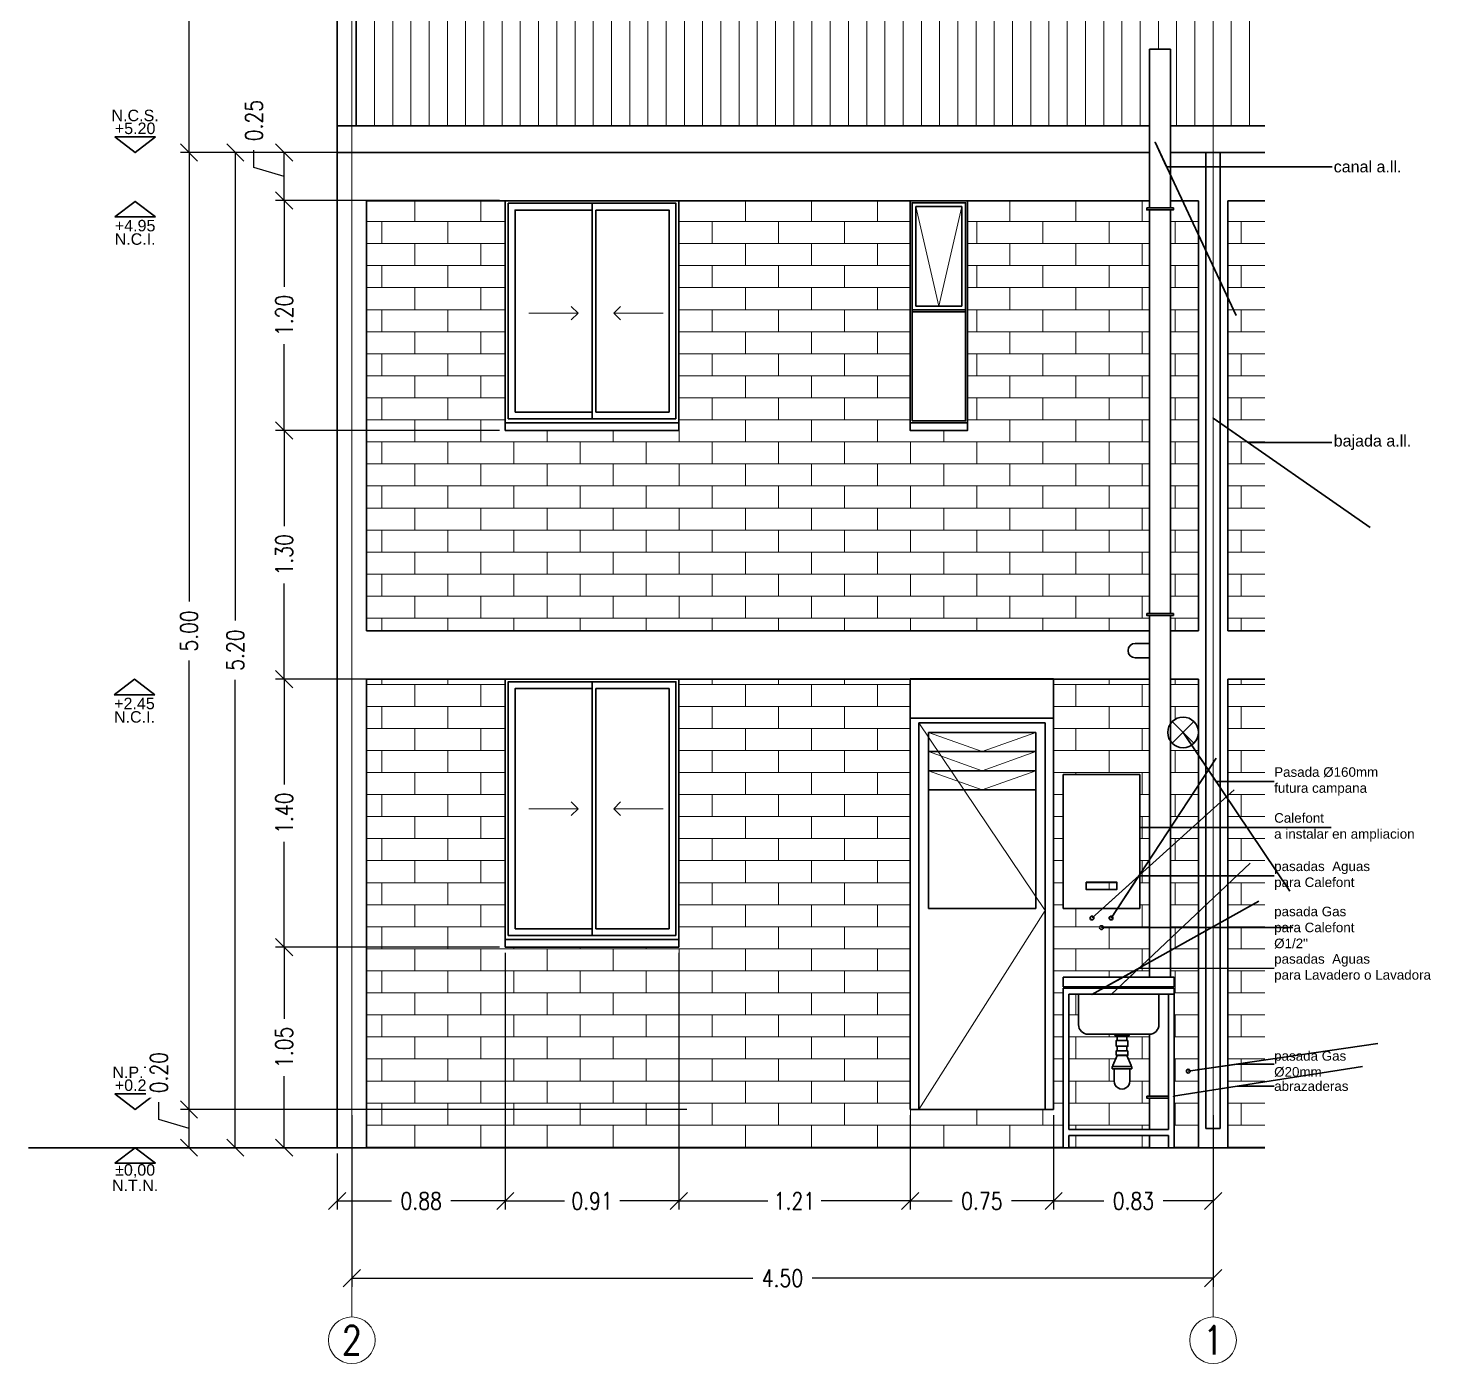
# Model space of a CAD drawing. Header units: metres. Extents: x 45 to 666, y -23 to 325.
# Drawn here: x 153.78 to 161.22, y -23.47 to -16.5 of the extents above; entities that cross this region are included whole.
import ezdxf
from ezdxf.enums import TextEntityAlignment as Align

# ---------------------------------------------------------------- set-up
doc = ezdxf.new("R2010")
doc.units = ezdxf.units.M
doc.header["$LTSCALE"] = 5
doc.header["$MEASUREMENT"] = 0
doc.linetypes.add('HIDDEN', pattern=[0.375, 0.25, -0.125])
doc.layers.get('0').update_dxf_attribs({"color": 30})
doc.layers.get('DEFPOINTS').update_dxf_attribs({"color": 210})
for name, color, linetype, lineweight in [('A-ANNO-DIMS', 3, 'Continuous', 18), ('A-ANNO-NOTE', 7, 'Continuous', 35), ('A-ANNO-SYMB', 3, 'Continuous', 18), ('A-ANNO-TEXT', 3, 'Continuous', 18), ('A-ELEV-MBE1', 7, 'Continuous', 35), ('A-ELEV-PATT', 8, 'Continuous', 18), ('A-FLOR-OVHD', 3, 'HIDDEN', 18), ('A-WALL-FULL', 7, 'Continuous', 35)]:
    doc.layers.add(name, color=color, linetype=linetype, lineweight=lineweight)
doc.styles.add('E-ARIAL', font='arial.ttf')
doc.styles.add('E-ROMANS', font='romans.shx', dxfattribs={"width": 0.8})
doc.dimstyles.new('E-0050_TICK_18', dxfattribs={"dimscale": 0.001, "dimtxt": 90, "dimasz": 90, "dimexe": 45, "dimexo": 30, "dimgap": 45, "dimtad": 0, "dimzin": 0, "dimdsep": 46, "dimtxsty": 'E-ROMANS', "dimblk": 'OBLIQUE', "dimcen": 45, "dimclrd": 256, "dimclre": 256, "dimclrt": 256, "dimadec": 0, "dimazin": 0, "dimtfac": 1, "dimtmove": 1, "dimatfit": 3, "dimldrblk": 'OPEN90', "dimfxl": 1, "dimtfill": 1, "dimtolj": 1, "dimtzin": 0, "dimarcsym": 0})
doc.dimstyles.new('E-0200_TICK_12', dxfattribs={"dimscale": 0.001, "dimtxt": 240, "dimasz": 240, "dimexe": 120, "dimexo": 80, "dimgap": 120, "dimtad": 0, "dimzin": 0, "dimdsep": 46, "dimtxsty": 'E-ROMANS', "dimblk": 'OBLIQUE', "dimcen": 120, "dimclrd": 256, "dimclre": 256, "dimclrt": 256, "dimadec": 0, "dimazin": 0, "dimtfac": 1, "dimtmove": 1, "dimatfit": 3, "dimldrblk": 'OPEN90', "dimfxl": 1, "dimtfill": 1, "dimtolj": 1, "dimtzin": 0, "dimlwd": -1, "dimarcsym": 0})

# ---------------------------------------------------------------- blocks, each defined once
blk = doc.blocks.new('_Oblique')
at = {"color": 0, "linetype": 'ByBlock', "lineweight": -2}
blk.add_line((-0.5, -0.5), (0.5, 0.5), dxfattribs=at)
blk = doc.blocks.new('*D123')
at = {"layer": 'A-ANNO-DIMS', "lineweight": -2, "transparency": 16777216}
for p, q in [((155.4645, -22.174), (155.4645, -23.0707)), ((159.9645, -22.174), (159.9645, -23.0707)), ((155.4645, -23.0257), (157.5598, -23.0257)), ((159.9645, -23.0257), (157.8693, -23.0257))]:
    blk.add_line(p, q, dxfattribs=at)
at = {"layer": 'DEFPOINTS', "color": 0, "transparency": 16777216}
for p in [(155.4645, -22.144), (159.9645, -22.144), (155.4645, -23.0257)]:
    blk.add_point(p, dxfattribs=at)
at = {"layer": 'A-ANNO-DIMS', "lineweight": -2, "transparency": 16777216, "xscale": 0.09, "yscale": 0.09, "zscale": 0.09}
for p, rotation in [((155.4645, -23.0257), 179.9999999999995), ((159.9645, -23.0257), 359.9999999999995)]:
    blk.add_blockref('_Oblique', p, dxfattribs=dict(at, rotation=rotation))
at = {"layer": 'A-ANNO-DIMS', "transparency": 16777216, "insert": (157.7145, -23.0257), "char_height": 0.09, "attachment_point": 5, "style": 'E-ROMANS', "bg_fill": 3, "box_fill_scale": 1.25, "bg_fill_color": 256, "bg_fill_true_color": 13158600, "bg_fill_transparency": 0}
blk.add_mtext('\\A1;4.50', dxfattribs=at)
blk = doc.blocks.new('_Open90')
at = {"color": 0, "linetype": 'ByBlock', "lineweight": -2}
for p, q in [((0, 0), (-1, 0)), ((-0.5, 0.5), (0, 0)), ((0, 0), (-0.5, -0.5))]:
    blk.add_line(p, q, dxfattribs=at)
blk = doc.blocks.new('*D524')
at = {"layer": 'A-ANNO-DIMS', "lineweight": -2, "transparency": 16777216}
for p, q in [((159.1315, -22.174), (159.1315, -22.6675)), ((159.9645, -22.374), (159.9645, -22.6675)), ((159.1315, -22.6225), (159.3933, -22.6225)), ((159.9645, -22.6225), (159.7028, -22.6225))]:
    blk.add_line(p, q, dxfattribs=at)
at = {"layer": 'DEFPOINTS', "color": 0, "transparency": 16777216}
for p in [(159.1315, -22.144), (159.9645, -22.344), (159.1315, -22.6225)]:
    blk.add_point(p, dxfattribs=at)
at = {"layer": 'A-ANNO-DIMS', "lineweight": -2, "transparency": 16777216, "xscale": 0.09, "yscale": 0.09, "zscale": 0.09, "rotation": 180}
blk.add_blockref('_Oblique', (159.1315, -22.6225), dxfattribs=at)
at = {"layer": 'A-ANNO-DIMS', "lineweight": -2, "transparency": 16777216, "xscale": 0.09, "yscale": 0.09, "zscale": 0.09}
blk.add_blockref('_Oblique', (159.9645, -22.6225), dxfattribs=at)
at = {"layer": 'A-ANNO-DIMS', "transparency": 16777216, "insert": (159.548, -22.6225), "char_height": 0.09, "attachment_point": 5, "style": 'E-ROMANS', "bg_fill": 3, "box_fill_scale": 1.25, "bg_fill_color": 256, "bg_fill_true_color": 13158600, "bg_fill_transparency": 0}
blk.add_mtext('\\A1;0.83', dxfattribs=at)
blk = doc.blocks.new('*D525')
at = {"layer": 'A-ANNO-DIMS', "lineweight": -2, "transparency": 16777216}
for p, q in [((158.3815, -22.174), (158.3815, -22.6675)), ((159.1315, -22.174), (159.1315, -22.6675)), ((158.3815, -22.6225), (158.6018, -22.6225)), ((159.1315, -22.6225), (158.9113, -22.6225))]:
    blk.add_line(p, q, dxfattribs=at)
at = {"layer": 'DEFPOINTS', "color": 0, "transparency": 16777216}
for p in [(158.3815, -22.144), (159.1315, -22.144), (158.3815, -22.6225)]:
    blk.add_point(p, dxfattribs=at)
at = {"layer": 'A-ANNO-DIMS', "lineweight": -2, "transparency": 16777216, "xscale": 0.09, "yscale": 0.09, "zscale": 0.09, "rotation": 180}
blk.add_blockref('_Oblique', (158.3815, -22.6225), dxfattribs=at)
at = {"layer": 'A-ANNO-DIMS', "lineweight": -2, "transparency": 16777216, "xscale": 0.09, "yscale": 0.09, "zscale": 0.09}
blk.add_blockref('_Oblique', (159.1315, -22.6225), dxfattribs=at)
at = {"layer": 'A-ANNO-DIMS', "transparency": 16777216, "insert": (158.7565, -22.6225), "char_height": 0.09, "attachment_point": 5, "style": 'E-ROMANS', "bg_fill": 3, "box_fill_scale": 1.25, "bg_fill_color": 256, "bg_fill_true_color": 13158600, "bg_fill_transparency": 0}
blk.add_mtext('\\A1;0.75', dxfattribs=at)
blk = doc.blocks.new('*D526')
at = {"layer": 'A-ANNO-DIMS', "lineweight": -2, "transparency": 16777216}
for p, q in [((157.1725, -21.326), (157.1725, -22.6675)), ((158.3815, -22.174), (158.3815, -22.6675)), ((157.1725, -22.6225), (157.6378, -22.6225)), ((158.3815, -22.6225), (157.9163, -22.6225))]:
    blk.add_line(p, q, dxfattribs=at)
at = {"layer": 'DEFPOINTS', "color": 0, "transparency": 16777216}
for p in [(157.1725, -21.296), (158.3815, -22.144), (157.1725, -22.6225)]:
    blk.add_point(p, dxfattribs=at)
at = {"layer": 'A-ANNO-DIMS', "lineweight": -2, "transparency": 16777216, "xscale": 0.09, "yscale": 0.09, "zscale": 0.09, "rotation": 180}
blk.add_blockref('_Oblique', (157.1725, -22.6225), dxfattribs=at)
at = {"layer": 'A-ANNO-DIMS', "lineweight": -2, "transparency": 16777216, "xscale": 0.09, "yscale": 0.09, "zscale": 0.09}
blk.add_blockref('_Oblique', (158.3815, -22.6225), dxfattribs=at)
at = {"layer": 'A-ANNO-DIMS', "transparency": 16777216, "insert": (157.777, -22.6225), "char_height": 0.09, "attachment_point": 5, "style": 'E-ROMANS', "bg_fill": 3, "box_fill_scale": 1.25, "bg_fill_color": 256, "bg_fill_true_color": 13158600, "bg_fill_transparency": 0}
blk.add_mtext('\\A1;1.21', dxfattribs=at)
blk = doc.blocks.new('*D527')
at = {"layer": 'A-ANNO-DIMS', "lineweight": -2, "transparency": 16777216}
for p, q in [((156.2665, -21.326), (156.2665, -22.6675)), ((157.1725, -21.326), (157.1725, -22.6675)), ((156.2665, -22.6225), (156.5751, -22.6225)), ((157.1725, -22.6225), (156.864, -22.6225))]:
    blk.add_line(p, q, dxfattribs=at)
at = {"layer": 'DEFPOINTS', "color": 0, "transparency": 16777216}
for p in [(156.2665, -21.296), (157.1725, -21.296), (156.2665, -22.6225)]:
    blk.add_point(p, dxfattribs=at)
at = {"layer": 'A-ANNO-DIMS', "lineweight": -2, "transparency": 16777216, "xscale": 0.09, "yscale": 0.09, "zscale": 0.09, "rotation": 180}
blk.add_blockref('_Oblique', (156.2665, -22.6225), dxfattribs=at)
at = {"layer": 'A-ANNO-DIMS', "lineweight": -2, "transparency": 16777216, "xscale": 0.09, "yscale": 0.09, "zscale": 0.09}
blk.add_blockref('_Oblique', (157.1725, -22.6225), dxfattribs=at)
at = {"layer": 'A-ANNO-DIMS', "transparency": 16777216, "insert": (156.7195, -22.6225), "char_height": 0.09, "attachment_point": 5, "style": 'E-ROMANS', "bg_fill": 3, "box_fill_scale": 1.25, "bg_fill_color": 256, "bg_fill_true_color": 13158600, "bg_fill_transparency": 0}
blk.add_mtext('\\A1;0.91', dxfattribs=at)
blk = doc.blocks.new('*D528')
at = {"layer": 'A-ANNO-DIMS', "lineweight": -2, "transparency": 16777216}
for p, q in [((156.2665, -21.326), (156.2665, -22.6675)), ((155.3875, -22.374), (155.3875, -22.6675)), ((155.3875, -22.6225), (155.6723, -22.6225)), ((156.2665, -22.6225), (155.9818, -22.6225))]:
    blk.add_line(p, q, dxfattribs=at)
at = {"layer": 'DEFPOINTS', "color": 0, "transparency": 16777216}
for p in [(156.2665, -21.296), (155.3875, -22.344), (155.3875, -22.6225)]:
    blk.add_point(p, dxfattribs=at)
at = {"layer": 'A-ANNO-DIMS', "lineweight": -2, "transparency": 16777216, "xscale": 0.09, "yscale": 0.09, "zscale": 0.09, "rotation": 180}
blk.add_blockref('_Oblique', (155.3875, -22.6225), dxfattribs=at)
at = {"layer": 'A-ANNO-DIMS', "lineweight": -2, "transparency": 16777216, "xscale": 0.09, "yscale": 0.09, "zscale": 0.09}
blk.add_blockref('_Oblique', (156.2665, -22.6225), dxfattribs=at)
at = {"layer": 'A-ANNO-DIMS', "transparency": 16777216, "insert": (155.827, -22.6225), "char_height": 0.09, "attachment_point": 5, "style": 'E-ROMANS', "bg_fill": 3, "box_fill_scale": 1.25, "bg_fill_color": 256, "bg_fill_true_color": 13158600, "bg_fill_transparency": 0}
blk.add_mtext('\\A1;0.88', dxfattribs=at)
blk = doc.blocks.new('LAVADERO_frente')
for p, q in [((142.4943, -152.0439), (142.4443, -152.0439)), ((142.4443, -152.0439), (142.4443, -152.6239)), ((142.4943, -152.0439), (142.4943, -152.6239)), ((142.5023, -152.0439), (142.5023, -152.0449)), ((143.2708, -152.0439), (142.5023, -152.0439)), ((142.5023, -152.6239), (142.5023, -152.0449)), ((142.5323, -152.0739), (142.5323, -152.0449)), ((142.5323, -152.5939), (142.5323, -152.0449)), ((143.2408, -152.0739), (142.5323, -152.0739)), ((143.2408, -152.0739), (143.2408, -152.5939)), ((143.2708, -152.0439), (143.3352, -152.0439)), ((143.2708, -152.0739), (143.3352, -152.0739)), ((143.2708, -152.0739), (143.2708, -152.5939)), ((142.7747, -152.2918), (142.755, -152.2918)), ((142.8282, -152.2918), (142.8051, -152.2918)), ((142.8543, -152.2918), (142.8524, -152.2918)), ((142.8543, -152.2918), (142.8543, -152.3418)), ((142.9225, -152.2758), (142.9877, -152.2758)), ((142.7747, -152.3418), (142.755, -152.3418)), ((142.8282, -152.3418), (142.8051, -152.3418)), ((142.8543, -152.3418), (142.8524, -152.3418)), ((142.9225, -152.3577), (142.9877, -152.3577)), ((143.2408, -152.5939), (142.5323, -152.5939)), ((143.2708, -152.5939), (143.3352, -152.5939)), ((142.4943, -152.6239), (142.4443, -152.6239)), ((143.2708, -152.6239), (142.5023, -152.6239)), ((143.2708, -152.6239), (143.3352, -152.6239))]:
    blk.add_line(p, q)
for points in [[(143.3352, -152.0439), (143.3352, -152.0739)], [(142.5023, -152.1239), (142.4943, -152.1239)], [(142.7481, -152.2848), (142.755, -152.2877), (142.755, -152.3168)], [(142.8543, -152.2918), (142.9058, -152.2694), (142.9105, -152.2694), (142.9105, -152.2694)], [(142.7481, -152.3488), (142.755, -152.3458), (142.755, -152.3168)], [(142.8543, -152.3418), (142.9058, -152.3642), (142.9105, -152.3642), (142.9105, -152.3642)], [(142.4943, -152.5439), (142.5023, -152.5439)], [(143.3352, -152.6239), (143.3352, -152.5939)]]:
    blk.add_lwpolyline(points)
blk.add_lwpolyline([(142.5323, -152.5439), (142.6924, -152.5439, 0.414214), (142.7424, -152.4939), (142.7424, -152.1739, -0.088131), (142.7424, -152.1739), (142.7424, -152.1739), (142.7424, -152.1739, 0.252882), (142.7424, -152.1739), (142.7424, -152.1739, 0.414214), (142.6924, -152.1239), (142.5323, -152.1239)], format="xyb")
for points in [[(142.7424, -152.2794), (142.7424, -152.3542), (142.7481, -152.3542), (142.7481, -152.2794)], [(142.7747, -152.2862), (142.7747, -152.3473), (142.8051, -152.3473), (142.8051, -152.2862)], [(142.8282, -152.2862), (142.8282, -152.3473), (142.8524, -152.3473), (142.8524, -152.2862)], [(142.9105, -152.2658), (142.9105, -152.3677), (142.9225, -152.3677), (142.9225, -152.2658)]]:
    blk.add_lwpolyline(points, close=True)
blk.add_arc((142.9877, -152.3168), 0.0409, 270, 90)
blk = doc.blocks.new('*D126')
at = {"layer": 'A-ANNO-DIMS', "lineweight": -2, "transparency": 16777216}
for p, q in [((156.2365, -21.296), (155.0658, -21.296)), ((155.1108, -21.296), (155.1108, -21.6704)), ((155.1108, -22.344), (155.1108, -21.9696)), ((155.3575, -22.344), (155.0658, -22.344))]:
    blk.add_line(p, q, dxfattribs=at)
at = {"layer": 'DEFPOINTS', "color": 0, "transparency": 16777216}
for p in [(155.1108, -21.296), (156.2665, -21.296), (155.3875, -22.344)]:
    blk.add_point(p, dxfattribs=at)
at = {"layer": 'A-ANNO-DIMS', "lineweight": -2, "transparency": 16777216, "xscale": 0.09, "yscale": 0.09, "zscale": 0.09}
for p, rotation in [((155.1108, -21.296), 90), ((155.1108, -22.344), 270)]:
    blk.add_blockref('_Oblique', p, dxfattribs=dict(at, rotation=rotation))
at = {"layer": 'A-ANNO-DIMS', "transparency": 16777216, "insert": (155.1108, -21.82), "char_height": 0.09, "attachment_point": 5, "rotation": 90, "style": 'E-ROMANS', "bg_fill": 3, "box_fill_scale": 1.25, "bg_fill_color": 256, "bg_fill_true_color": 13158600, "bg_fill_transparency": 0}
blk.add_mtext('\\A1;1.05', dxfattribs=at)
blk = doc.blocks.new('*D530')
at = {"layer": 'A-ANNO-DIMS', "lineweight": -2, "transparency": 16777216}
for p, q in [((156.2365, -19.896), (155.0658, -19.896)), ((155.1108, -19.896), (155.1108, -20.4464)), ((155.1108, -21.296), (155.1108, -20.7456)), ((156.2365, -21.296), (155.0658, -21.296))]:
    blk.add_line(p, q, dxfattribs=at)
at = {"layer": 'DEFPOINTS', "color": 0, "transparency": 16777216}
for p in [(155.1108, -19.896), (156.2665, -19.896), (156.2665, -21.296)]:
    blk.add_point(p, dxfattribs=at)
at = {"layer": 'A-ANNO-DIMS', "lineweight": -2, "transparency": 16777216, "xscale": 0.09, "yscale": 0.09, "zscale": 0.09}
for p, rotation in [((155.1108, -19.896), 90), ((155.1108, -21.296), 270)]:
    blk.add_blockref('_Oblique', p, dxfattribs=dict(at, rotation=rotation))
at = {"layer": 'A-ANNO-DIMS', "transparency": 16777216, "insert": (155.1108, -20.596), "char_height": 0.09, "attachment_point": 5, "rotation": 90, "style": 'E-ROMANS', "bg_fill": 3, "box_fill_scale": 1.25, "bg_fill_color": 256, "bg_fill_true_color": 13158600, "bg_fill_transparency": 0}
blk.add_mtext('\\A1;1.40', dxfattribs=at)
blk = doc.blocks.new('*D531')
at = {"layer": 'A-ANNO-DIMS', "lineweight": -2, "transparency": 16777216}
for p, q in [((156.2365, -18.596), (155.0658, -18.596)), ((155.1108, -18.596), (155.1108, -19.0964)), ((155.1108, -19.896), (155.1108, -19.3956)), ((156.2365, -19.896), (155.0658, -19.896))]:
    blk.add_line(p, q, dxfattribs=at)
at = {"layer": 'DEFPOINTS', "color": 0, "transparency": 16777216}
for p in [(155.1108, -18.596), (156.2665, -18.596), (156.2665, -19.896)]:
    blk.add_point(p, dxfattribs=at)
at = {"layer": 'A-ANNO-DIMS', "lineweight": -2, "transparency": 16777216, "xscale": 0.09, "yscale": 0.09, "zscale": 0.09}
for p, rotation in [((155.1108, -18.596), 90), ((155.1108, -19.896), 270)]:
    blk.add_blockref('_Oblique', p, dxfattribs=dict(at, rotation=rotation))
at = {"layer": 'A-ANNO-DIMS', "transparency": 16777216, "insert": (155.1108, -19.246), "char_height": 0.09, "attachment_point": 5, "rotation": 90, "style": 'E-ROMANS', "bg_fill": 3, "box_fill_scale": 1.25, "bg_fill_color": 256, "bg_fill_true_color": 13158600, "bg_fill_transparency": 0}
blk.add_mtext('\\A1;1.30', dxfattribs=at)
blk = doc.blocks.new('*D532')
at = {"layer": 'A-ANNO-DIMS', "lineweight": -2, "transparency": 16777216}
for p, q in [((156.2365, -17.394), (155.0658, -17.394)), ((155.1108, -17.394), (155.1108, -17.8454)), ((155.1108, -18.596), (155.1108, -18.1446)), ((156.2365, -18.596), (155.0658, -18.596))]:
    blk.add_line(p, q, dxfattribs=at)
at = {"layer": 'DEFPOINTS', "color": 0, "transparency": 16777216}
for p in [(155.1108, -17.394), (156.2665, -17.394), (156.2665, -18.596)]:
    blk.add_point(p, dxfattribs=at)
at = {"layer": 'A-ANNO-DIMS', "lineweight": -2, "transparency": 16777216, "xscale": 0.09, "yscale": 0.09, "zscale": 0.09}
for p, rotation in [((155.1108, -17.394), 90), ((155.1108, -18.596), 270)]:
    blk.add_blockref('_Oblique', p, dxfattribs=dict(at, rotation=rotation))
at = {"layer": 'A-ANNO-DIMS', "transparency": 16777216, "insert": (155.1108, -17.995), "char_height": 0.09, "attachment_point": 5, "rotation": 90, "style": 'E-ROMANS', "bg_fill": 3, "box_fill_scale": 1.25, "bg_fill_color": 256, "bg_fill_true_color": 13158600, "bg_fill_transparency": 0}
blk.add_mtext('\\A1;1.20', dxfattribs=at)
blk = doc.blocks.new('*D533')
at = {"layer": 'A-ANNO-DIMS', "lineweight": -2, "transparency": 16777216}
for p, q in [((154.9533, -17.2218), (154.9533, -17.1318)), ((155.3575, -17.144), (155.0658, -17.144)), ((155.1108, -17.394), (155.1108, -17.144)), ((155.1108, -17.269), (154.9533, -17.2218)), ((156.2365, -17.394), (155.0658, -17.394))]:
    blk.add_line(p, q, dxfattribs=at)
at = {"layer": 'DEFPOINTS', "color": 0, "transparency": 16777216}
for p in [(155.1108, -17.144), (155.3875, -17.144), (156.2665, -17.394)]:
    blk.add_point(p, dxfattribs=at)
at = {"layer": 'A-ANNO-DIMS', "lineweight": -2, "transparency": 16777216, "xscale": 0.09, "yscale": 0.09, "zscale": 0.09}
for p, rotation in [((155.1108, -17.144), 90), ((155.1108, -17.394), 270)]:
    blk.add_blockref('_Oblique', p, dxfattribs=dict(at, rotation=rotation))
at = {"layer": 'A-ANNO-DIMS', "transparency": 16777216, "insert": (154.9533, -16.9771), "char_height": 0.09, "attachment_point": 5, "rotation": 90, "style": 'E-ROMANS', "bg_fill": 3, "box_fill_scale": 1.25, "bg_fill_color": 256, "bg_fill_true_color": 13158600, "bg_fill_transparency": 0}
blk.add_mtext('\\A1;0.25', dxfattribs=at)
blk = doc.blocks.new('*D127')
at = {"layer": 'A-ANNO-DIMS', "lineweight": -2, "transparency": 16777216}
for p, q in [((155.3575, -17.144), (154.8107, -17.144)), ((154.8557, -17.144), (154.8557, -19.5893)), ((154.8557, -22.344), (154.8557, -19.8987)), ((155.3575, -22.344), (154.8107, -22.344))]:
    blk.add_line(p, q, dxfattribs=at)
at = {"layer": 'DEFPOINTS', "color": 0, "transparency": 16777216}
for p in [(154.8557, -17.144), (155.3875, -17.144), (155.3875, -22.344)]:
    blk.add_point(p, dxfattribs=at)
at = {"layer": 'A-ANNO-DIMS', "lineweight": -2, "transparency": 16777216, "xscale": 0.09, "yscale": 0.09, "zscale": 0.09}
for p, rotation in [((154.8557, -17.144), 90), ((154.8557, -22.344), 270)]:
    blk.add_blockref('_Oblique', p, dxfattribs=dict(at, rotation=rotation))
at = {"layer": 'A-ANNO-DIMS', "transparency": 16777216, "insert": (154.8557, -19.744), "char_height": 0.09, "attachment_point": 5, "rotation": 90, "style": 'E-ROMANS', "bg_fill": 3, "box_fill_scale": 1.25, "bg_fill_color": 256, "bg_fill_true_color": 13158600, "bg_fill_transparency": 0}
blk.add_mtext('\\A1;5.20', dxfattribs=at)
blk = doc.blocks.new('TAG-LEVEL-CO')
for points in [[(0.352, 0.272), (-0.352, 0.272)], [(0.352, 0.272), (0, 0), (-0.352, 0.272)]]:
    blk.add_lwpolyline(points)
at = {"style": 'E-ARIAL'}
for tag, p in [('N.P.T.', (0, 0.486)), ('%%P0,00', (0, 0.262))]:
    blk.add_attdef(tag, text='', height=0.2, dxfattribs=at).set_placement(p, align=Align.BOTTOM_CENTER)
blk = doc.blocks.new('*D190')
at = {"layer": 'A-ANNO-DIMS', "lineweight": -2, "transparency": 16777216}
for p, q in [((154.4565, -22.1968), (154.4565, -22.1068)), ((157.2141, -22.144), (154.569, -22.144)), ((154.614, -22.344), (154.614, -22.144)), ((154.614, -22.244), (154.4565, -22.1968)), ((155.6004, -22.344), (154.569, -22.344))]:
    blk.add_line(p, q, dxfattribs=at)
at = {"layer": 'DEFPOINTS', "color": 0, "transparency": 16777216}
for p in [(154.614, -22.144), (157.2441, -22.144), (155.6304, -22.344)]:
    blk.add_point(p, dxfattribs=at)
at = {"layer": 'A-ANNO-DIMS', "lineweight": -2, "transparency": 16777216, "xscale": 0.09, "yscale": 0.09, "zscale": 0.09}
for p, rotation in [((154.614, -22.144), 90), ((154.614, -22.344), 270)]:
    blk.add_blockref('_Oblique', p, dxfattribs=dict(at, rotation=rotation))
at = {"layer": 'A-ANNO-DIMS', "transparency": 16777216, "insert": (154.4565, -21.9521), "char_height": 0.09, "attachment_point": 5, "rotation": 90, "style": 'E-ROMANS', "bg_fill": 3, "box_fill_scale": 1.25, "bg_fill_color": 256, "bg_fill_true_color": 13158600, "bg_fill_transparency": 0}
blk.add_mtext('\\A1;0.20', dxfattribs=at)
blk = doc.blocks.new('*D191')
at = {"layer": 'A-ANNO-DIMS', "lineweight": -2, "transparency": 16777216}
for p, q in [((155.6004, -17.144), (154.569, -17.144)), ((154.614, -17.144), (154.614, -19.4893)), ((154.614, -22.144), (154.614, -19.7987)), ((157.2141, -22.144), (154.569, -22.144))]:
    blk.add_line(p, q, dxfattribs=at)
at = {"layer": 'DEFPOINTS', "color": 0, "transparency": 16777216}
for p in [(154.614, -17.144), (155.6304, -17.144), (157.2441, -22.144)]:
    blk.add_point(p, dxfattribs=at)
at = {"layer": 'A-ANNO-DIMS', "lineweight": -2, "transparency": 16777216, "xscale": 0.09, "yscale": 0.09, "zscale": 0.09}
for p, rotation in [((154.614, -17.144), 90), ((154.614, -22.144), 270)]:
    blk.add_blockref('_Oblique', p, dxfattribs=dict(at, rotation=rotation))
at = {"layer": 'A-ANNO-DIMS', "transparency": 16777216, "insert": (154.614, -19.644), "char_height": 0.09, "attachment_point": 5, "rotation": 90, "style": 'E-ROMANS', "bg_fill": 3, "box_fill_scale": 1.25, "bg_fill_color": 256, "bg_fill_true_color": 13158600, "bg_fill_transparency": 0}
blk.add_mtext('\\A1;5.00', dxfattribs=at)
blk = doc.blocks.new('*D192')
at = {"layer": 'A-ANNO-DIMS', "lineweight": -2, "transparency": 16777216}
for p, q in [((155.6004, -14.144), (154.569, -14.144)), ((154.614, -14.144), (154.614, -15.4893)), ((154.614, -17.144), (154.614, -15.7987)), ((155.6004, -17.144), (154.569, -17.144))]:
    blk.add_line(p, q, dxfattribs=at)
at = {"layer": 'DEFPOINTS', "color": 0, "transparency": 16777216}
for p in [(154.614, -14.144), (155.6304, -14.144), (155.6304, -17.144)]:
    blk.add_point(p, dxfattribs=at)
at = {"layer": 'A-ANNO-DIMS', "lineweight": -2, "transparency": 16777216, "xscale": 0.09, "yscale": 0.09, "zscale": 0.09}
for p, rotation in [((154.614, -14.144), 90), ((154.614, -17.144), 270)]:
    blk.add_blockref('_Oblique', p, dxfattribs=dict(at, rotation=rotation))
at = {"layer": 'A-ANNO-DIMS', "transparency": 16777216, "insert": (154.614, -15.644), "char_height": 0.09, "attachment_point": 5, "rotation": 90, "style": 'E-ROMANS', "bg_fill": 3, "box_fill_scale": 1.25, "bg_fill_color": 256, "bg_fill_true_color": 13158600, "bg_fill_transparency": 0}
blk.add_mtext('\\A1;3.00', dxfattribs=at)

msp = doc.modelspace()

# ---------------------------------------------------------------- hatches: boundary and pattern name
at = {"layer": 'A-ELEV-PATT'}
h = msp.add_hatch(dxfattribs=at)
h.set_pattern_fill('LINE', color=256, scale=0.03, angle=90, style=0)
h.set_pattern_definition([(90, (155.48754, -17.00402), (-0.09525, 6e-18), [])])
h.paths.add_polyline_path([(160.2342, -14.244), (159.9645, -14.244), (159.9645, -17.004), (160.2342, -17.004)])
h.paths.add_polyline_path([(159.9645, -14.244), (155.4875, -14.244), (155.4875, -17.004), (159.6325, -17.004), (159.6325, -16.604), (159.7425, -16.604), (159.7425, -17.004), (159.9645, -17.004)])
h.paths.add_polyline_path([(156.4895, -14.9374), (156.4895, -14.544), (156.9495, -14.544), (156.9495, -14.9374)])
h = msp.add_hatch(dxfattribs=at)
h.set_pattern_fill('AR-BRSTD', color=256, scale=0.0017, style=0)
h.set_pattern_definition([(1e-12, (0, 0), (-3e-15, 0.11516106), []), (90, (0, 0), (-0.17272, 0.11516106), [0.11516106, -0.11516106])])
h.paths.add_polyline_path([(159.8875, -19.896), (159.7425, -19.896), (159.7425, -20.1273, -0.728478), (159.8875, -20.174)])
h.paths.add_polyline_path([(159.8875, -20.174, -0.728478), (159.7425, -20.2207), (159.7425, -21.4531), (159.7615, -21.4531), (159.7615, -21.5031), (159.6815, -21.5031), (159.6815, -21.5111), (159.7605, -21.5111), (159.7615, -21.5111), (159.7615, -22.2796), (159.7615, -22.344), (159.8875, -22.344)])
h.paths.add_polyline_path([(159.8448, -21.944, -1), (159.8248, -21.944, -1)], flags=0)
h.paths.add_polyline_path([(157.1725, -18.596), (156.2665, -18.596), (156.2665, -17.396), (155.5415, -17.396), (155.5415, -19.644), (158.3815, -19.644), (158.3815, -17.396), (157.1725, -17.396)])
h.paths.add_polyline_path([(158.6815, -18.596), (158.3815, -18.596), (158.3815, -19.644), (159.6325, -19.644), (159.6325, -19.5628), (159.6175, -19.5628), (159.6175, -19.5528), (159.6325, -19.5528), (159.6325, -17.4436), (159.6175, -17.4436), (159.6175, -17.4336), (159.6325, -17.4336), (159.6325, -17.396), (158.6815, -17.396), (158.6815, -18.556)])
h.paths.add_polyline_path([(159.8875, -17.396), (159.7425, -17.396), (159.7425, -17.4336), (159.7575, -17.4336), (159.7575, -17.4436), (159.7425, -17.4436), (159.7425, -19.5528), (159.7575, -19.5528), (159.7575, -19.5628), (159.7425, -19.5628), (159.7425, -19.644), (159.8875, -19.644)])
h.paths.add_polyline_path([(160.0415, -19.644), (160.2342, -19.644), (160.2342, -17.396), (160.0415, -17.396)])
h.paths.add_polyline_path([(160.2342, -19.896), (160.0415, -19.896), (160.0415, -22.344), (160.2342, -22.344)])
h.paths.add_polyline_path([(159.8448, -21.944, -1), (159.8248, -21.944, -1)], flags=16)
h.paths.add_polyline_path([(159.1315, -19.896), (159.1315, -22.144), (158.3815, -22.144), (158.3815, -22.344), (159.1815, -22.344), (159.1815, -22.2796), (159.1815, -21.5111), (159.2615, -21.5111), (159.2615, -21.5031), (159.1815, -21.5031), (159.1815, -21.4531), (159.6325, -21.4531), (159.6325, -19.896)])
h.paths.add_polyline_path([(159.5815, -20.394), (159.5815, -21.094), (159.1815, -21.094), (159.1815, -20.394)], flags=16)
h.paths.add_polyline_path([(159.462, -20.9569), (159.462, -20.994), (159.301, -20.994), (159.301, -20.9569)], flags=0)
h.paths.add_polyline_path([(159.4415, -21.144, -1), (159.4215, -21.144, -1)], flags=16)
h.paths.add_polyline_path([(159.3415, -21.144, -1), (159.3215, -21.144, -1)], flags=16)
h.paths.add_polyline_path([(159.3915, -21.194, -1), (159.3715, -21.194, -1)], flags=16)
h.paths.add_polyline_path([(159.4377, -21.9193), (159.4413, -21.9193), (159.4413, -21.9146), (159.4637, -21.8631), (159.4637, -21.8612), (159.4581, -21.8612), (159.4581, -21.837), (159.4637, -21.837), (159.4637, -21.8139), (159.4581, -21.8139), (159.4581, -21.7835), (159.4637, -21.7835), (159.4637, -21.7638), (159.4596, -21.7638), (159.4567, -21.7569), (159.4513, -21.7569), (159.4513, -21.7512), (159.3115, -21.7512, -0.414214), (159.2615, -21.7012), (159.2615, -21.5411), (159.2115, -21.5411), (159.2115, -22.2496), (159.6325, -22.2496), (159.6325, -22.0849), (159.6175, -22.0849), (159.6175, -22.0749), (159.6325, -22.0749), (159.6325, -21.7512), (159.5261, -21.7512), (159.5261, -21.7569), (159.5207, -21.7569), (159.5177, -21.7638), (159.5137, -21.7638), (159.5137, -21.7835), (159.5192, -21.7835), (159.5192, -21.8139), (159.5137, -21.8139), (159.5137, -21.837), (159.5192, -21.837), (159.5192, -21.8612), (159.5137, -21.8612), (159.5137, -21.8631), (159.5361, -21.9146), (159.5361, -21.9193), (159.5396, -21.9193), (159.5396, -21.9313), (159.5296, -21.9313), (159.5296, -21.9965, -1), (159.4477, -21.9965), (159.4477, -21.9313), (159.4377, -21.9313)], flags=17)
h.paths.add_polyline_path([(159.2115, -22.2796), (159.2115, -22.344), (159.6325, -22.344), (159.6325, -22.2796)], flags=17)
h.paths.add_polyline_path([(158.3815, -19.896), (157.1725, -19.896), (157.1725, -21.296), (156.2665, -21.296), (156.2665, -19.896), (155.5415, -19.896), (155.5415, -22.344), (158.3815, -22.344)])

# ---------------------------------------------------------------- linework, layer by layer
at = {"layer": 'A-ANNO-SYMB', "ltscale": 2}
for points in [[(155.4645, -12.8774), (155.4645, -23.2279)], [(159.9645, -12.8774), (159.9645, -23.2279)]]:
    msp.add_lwpolyline(points, dxfattribs=at)
at = {"layer": 'A-ANNO-SYMB', "linetype": 'Continuous', "ltscale": 5}
for centre in [(155.4645, -23.3499), (159.9645, -23.3499)]:
    msp.add_circle(centre, 0.1219, dxfattribs=at)
at = {"layer": 'A-ELEV-MBE1'}
for p, q in [((155.3875, -17.004), (155.3875, -14.144)), ((155.4875, -17.004), (155.4875, -14.244)), ((159.7425, -16.604), (159.6325, -16.604)), ((159.6325, -16.604), (159.6325, -17.4336)), ((159.7425, -16.604), (159.7425, -17.4336)), ((155.3875, -17.144), (155.3875, -17.004)), ((155.3875, -22.344), (155.3875, -17.144)), ((156.7195, -18.536), (156.7195, -17.409)), ((159.7425, -17.396), (159.8875, -17.396)), ((159.8875, -19.644), (159.8875, -17.396)), ((160.0415, -19.644), (160.0415, -17.396)), ((160.0415, -17.396), (160.2342, -17.396)), ((156.7395, -18.5004), (156.7395, -17.4446)), ((159.6325, -17.4436), (159.6325, -19.5528)), ((159.7425, -17.4436), (159.7425, -19.5528)), ((158.6715, -17.966), (158.3915, -17.966)), ((158.6715, -17.976), (158.3915, -17.976)), ((156.7195, -18.5004), (156.3171, -18.5004)), ((157.1219, -18.5004), (156.7395, -18.5004)), ((157.1725, -18.556), (156.2665, -18.556)), ((157.1575, -18.536), (156.2815, -18.536)), ((159.6325, -19.5628), (159.6325, -21.4531)), ((159.7425, -19.5628), (159.7425, -21.4531)), ((159.5577, -19.709), (159.6325, -19.709)), ((159.5577, -19.784), (159.6325, -19.784)), ((156.7195, -21.236), (156.7195, -19.909)), ((159.1315, -19.894), (158.3815, -19.894)), ((156.7395, -21.2004), (156.7395, -19.9446)), ((158.3815, -20.099), (159.1315, -20.099)), ((158.4278, -20.124), (159.0878, -20.124)), ((158.4778, -20.174), (159.0378, -20.174)), ((158.4778, -21.094), (158.4778, -20.174)), ((159.0378, -20.174), (159.0378, -21.094)), ((158.4778, -20.274), (159.0378, -20.274)), ((158.4778, -20.374), (159.0378, -20.374)), ((158.4778, -20.474), (159.0378, -20.474)), ((159.0378, -21.094), (158.4778, -21.094)), ((156.7195, -21.2004), (156.3171, -21.2004)), ((157.1219, -21.2004), (156.7395, -21.2004)), ((157.1725, -21.256), (156.2665, -21.256)), ((157.1575, -21.236), (156.2815, -21.236)), ((159.6325, -21.7512), (159.6325, -22.0749))]:
    msp.add_line(p, q, dxfattribs=at)
for points in [[(159.6325, -17.004), (155.3875, -17.004)], [(160.2342, -17.004), (159.7425, -17.004)], [(159.6325, -17.144), (155.3875, -17.144)], [(160.2342, -17.144), (159.7425, -17.144)], [(156.2815, -18.536), (156.2815, -17.409), (157.1575, -17.409), (157.1575, -18.536)], [(158.3815, -18.556), (158.3815, -17.396), (158.6815, -17.396), (158.6815, -18.556), (158.3815, -18.556)], [(156.3171, -18.5004), (156.3171, -17.4446), (156.7195, -17.4446)], [(156.7395, -17.4446), (157.1219, -17.4446), (157.1219, -18.5004)], [(159.6175, -17.4336), (159.7575, -17.4336), (159.7575, -17.4436), (159.6175, -17.4436), (159.6175, -17.4336)], [(158.3815, -18.556), (158.3815, -18.596), (158.6815, -18.596), (158.6815, -18.556)], [(159.6175, -19.5528), (159.7575, -19.5528), (159.7575, -19.5628), (159.6175, -19.5628), (159.6175, -19.5528)], [(159.8875, -19.644), (159.7425, -19.644)], [(160.2342, -19.644), (160.0415, -19.644)], [(156.2815, -21.236), (156.2815, -19.909), (157.1575, -19.909), (157.1575, -21.236)], [(159.8875, -19.896), (159.7425, -19.896)], [(160.2342, -19.896), (160.0415, -19.896)], [(156.3171, -21.2004), (156.3171, -19.9446), (156.7195, -19.9446)], [(156.7395, -19.9446), (157.1219, -19.9446), (157.1219, -21.2004)], [(159.8641, -20.2306), (159.7509, -20.1175)], [(159.8641, -20.1175), (159.7509, -20.2306)], [(159.1815, -21.094), (159.5815, -21.094), (159.5815, -20.394), (159.1815, -20.394), (159.1815, -21.094)], [(159.6175, -22.0749), (159.7315, -22.0749)], [(159.7315, -22.0849), (159.6175, -22.0849), (159.6175, -22.0749)]]:
    msp.add_lwpolyline(points, dxfattribs=at)
for points in [[(156.2665, -17.396), (157.1725, -17.396), (157.1725, -18.596), (156.2665, -18.596)], [(158.3915, -18.546), (158.3915, -17.406), (158.6715, -17.406), (158.6715, -18.546)], [(158.4115, -17.946), (158.6515, -17.946), (158.6515, -17.426), (158.4115, -17.426)], [(156.2665, -19.896), (157.1725, -19.896), (157.1725, -21.296), (156.2665, -21.296)], [(159.301, -20.9569), (159.462, -20.9569), (159.462, -20.994), (159.301, -20.994)]]:
    msp.add_lwpolyline(points, close=True, dxfattribs=at)
for centre, radius in [((159.8075, -20.174), 0.08), ((159.3315, -21.144), 0.01), ((159.3815, -21.194), 0.01), ((159.4315, -21.144), 0.01), ((159.8348, -21.944), 0.01)]:
    msp.add_circle(centre, radius, dxfattribs=at)
msp.add_arc((159.5577, -19.7465), 0.0375, 90, 270, dxfattribs=at)
at = {"layer": 'A-FLOR-OVHD'}
for points in [[(158.4115, -17.426), (158.5315, -17.946), (158.6515, -17.426)], [(156.3886, -17.9835), (156.6465, -17.9835)], [(156.6112, -17.9482), (156.6465, -17.9835), (156.6112, -18.0189)], [(156.8679, -17.9482), (156.8326, -17.9835), (156.8679, -18.0189)], [(157.0905, -17.9835), (156.8326, -17.9835)], [(158.4778, -20.174), (158.7578, -20.274), (159.0378, -20.174)], [(158.4778, -20.274), (158.7578, -20.374), (159.0378, -20.274)], [(158.4778, -20.374), (158.7578, -20.474), (159.0378, -20.374)], [(156.3886, -20.5725), (156.6465, -20.5725)], [(156.6112, -20.5372), (156.6465, -20.5725), (156.6112, -20.6079)], [(156.8679, -20.5372), (156.8326, -20.5725), (156.8679, -20.6079)], [(157.0905, -20.5725), (156.8326, -20.5725)]]:
    msp.add_lwpolyline(points, dxfattribs=at)
at = {"layer": 'A-WALL-FULL'}
msp.add_lwpolyline([(160.2342, -22.344), (153.7751, -22.344)], dxfattribs=at)

# ---------------------------------------------------------------- block references
at = {"layer": 'A-ANNO-NOTE', "xscale": 0.3000000000000114, "yscale": 0.3000000000000114, "zscale": 0.3000000000000114}
for p, values in [((154.3323, -17.144), {'%%P0,00': '+5.20', 'N.P.T.': 'N.C.S.'}), ((154.3323, -22.144), {'%%P0,00': '+0.20', 'N.P.T.': 'N.P.T.'})]:
    msp.add_blockref('TAG-LEVEL-CO', p, dxfattribs=at).add_auto_attribs(values)
at = {"layer": 'A-ANNO-NOTE'}
ref = msp.add_blockref('TAG-LEVEL-CO', (154.3323, -17.399), dxfattribs=dict(at, xscale=-0.3000000000000114, yscale=0.3000000000000114, zscale=0.3, rotation=180))
ref.add_attrib('%%P0,00', '+4.95', dxfattribs={"layer": '0', "height": 0.06, "rotation": 360, "style": 'E-ARIAL'}).set_placement((154.3323, -17.5737), align=Align.BOTTOM_CENTER)
ref.add_attrib('N.P.T.', 'N.C.I.', dxfattribs={"layer": '0', "height": 0.06, "rotation": 360, "style": 'E-ARIAL'}).set_placement((154.3323, -17.644), align=Align.BOTTOM_CENTER)
ref = msp.add_blockref('TAG-LEVEL-CO', (154.3289, -19.896), dxfattribs=dict(at, xscale=-0.3000000000000114, yscale=0.3000000000000114, zscale=0.3, rotation=180))
ref.add_attrib('%%P0,00', '+2.45', dxfattribs={"layer": '0', "height": 0.06, "rotation": 360, "style": 'E-ARIAL'}).set_placement((154.3289, -20.0707), align=Align.BOTTOM_CENTER)
ref.add_attrib('N.P.T.', 'N.C.I.', dxfattribs={"layer": '0', "height": 0.06, "rotation": 360, "style": 'E-ARIAL'}).set_placement((154.3289, -20.141), align=Align.BOTTOM_CENTER)
ref = msp.add_blockref('TAG-LEVEL-CO', (154.3323, -22.344), dxfattribs=dict(at, xscale=-0.3000000000000114, yscale=0.3000000000000114, zscale=0.3, rotation=180))
ref.add_attrib('%%P0,00', '%%P0,00', dxfattribs={"layer": '0', "height": 0.06, "style": 'E-ARIAL'}).set_placement((154.3323, -22.5081), align=Align.BOTTOM_CENTER)
ref.add_attrib('N.P.T.', 'N.T.N.', dxfattribs={"layer": '0', "height": 0.06, "style": 'E-ARIAL'}).set_placement((154.3323, -22.589), align=Align.BOTTOM_CENTER)

# ---------------------------------------------------------------- texts
at = {"layer": 'A-ANNO-NOTE', "attachment_point": 4, "style": 'E-ARIAL'}
for s, insert, char_height in [('canal a.ll.', (160.5947, -17.2179), 0.06), ('bajada a.ll.', (160.5947, -18.6591), 0.06), ('Pasada %%C160mm\\Pfutura campana', (160.2836, -20.4303), 0.05), ('Calefont\\Pa instalar en ampliacion', (160.2836, -20.6701), 0.05), ('pasadas  Aguas \\Ppara Calefont', (160.2836, -20.9228), 0.05), ('pasada Gas\\Ppara Calefont\\P%%C1/2"', (160.2836, -21.194), 0.05), ('pasadas  Aguas \\Ppara Lavadero o Lavadora', (160.2836, -21.4068), 0.05), ('pasada Gas\\P%%C20mm', (160.2836, -21.907), 0.05), ('abrazaderas', (160.2836, -22.0226), 0.05)]:
    msp.add_mtext(s, dxfattribs=dict(at, insert=insert, char_height=char_height))
at = {"layer": 'A-ANNO-TEXT', "ltscale": 5, "char_height": 0.15, "attachment_point": 5, "style": 'E-ROMANS'}
for s, insert in [('2', (155.4645, -23.3499)), ('1', (159.9645, -23.3499))]:
    msp.add_mtext(s, dxfattribs=dict(at, insert=insert))

# ---------------------------------------------------------------- leaders
at = {"layer": 'A-ANNO-NOTE', "annotation_type": 0, "has_hookline": 1, "hookline_direction": 0}
for points, text_width in [([(159.6613, -17.0905), (159.7209, -17.2179), (160.5871, -17.2179)], 0.3435), ([(159.9645, -18.5317), (160.1476, -18.6591), (160.5842, -18.6591)], 0.3927), ([(159.8075, -20.174), (159.9797, -20.4303), (160.2836, -20.4303)], 0.5337), ([(159.3315, -21.144), (159.5766, -20.9228), (160.2836, -20.9227)], 0.4937), ([(159.3315, -21.544), (159.5766, -21.4068), (160.2836, -21.4067)], 0.8118), ([(159.3815, -21.1941), (159.5766, -21.194), (160.2836, -21.1939)], 0.4143), ([(159.8348, -21.944), (160.0896, -21.907), (160.2836, -21.907)], 0.3694), ([(159.7575, -22.0749), (160.0896, -22.0226), (160.2836, -22.0225)], 0.3831)]:
    msp.add_leader(points, dimstyle='E-0200_TICK_12', override={"dimasz": 0.2, "dimtad": 0, "dimldrblk": 'Open90'}, dxfattribs=dict(at, text_width=text_width))
at = {"layer": 'A-ANNO-NOTE'}
for points in [[(159.4315, -21.144), (159.5766, -20.9228), (160.2836, -20.9227)], [(159.5815, -20.6701), (159.9227, -20.6701), (160.2836, -20.67)], [(159.4315, -21.544), (159.5766, -21.4068), (160.2836, -21.4067)]]:
    msp.add_leader(points, dimstyle='E-0200_TICK_12', override={"dimasz": 0.2, "dimtad": 0, "dimldrblk": 'Open90'}, dxfattribs=at)

# ---------------------------------------------------------------- next in the draw order: dimensions: what is measured, and where the dimension line sits
at = {"layer": 'A-ANNO-DIMS'}
dim = msp.add_aligned_dim(p1=(159.9645, -22.144), p2=(155.4645, -22.144), distance=0.8817, dimstyle='E-0050_TICK_18', dxfattribs=at)
dim.commit()
dim.dimension.update_dxf_attribs({"geometry": '*D123', "text_midpoint": (157.7145, -23.0257)})

# ---------------------------------------------------------------- next in the draw order: linework, layer by layer
at = {"layer": 'A-ELEV-MBE1'}
for p, q in [((159.927, -17.144), (159.927, -22.244)), ((160.002, -17.144), (160.002, -22.244)), ((158.3815, -19.894), (158.3815, -22.144)), ((159.1315, -19.894), (159.1315, -22.144)), ((158.4278, -22.144), (158.4278, -20.124)), ((159.0878, -20.124), (159.0878, -22.144)), ((158.3815, -22.144), (159.1315, -22.144))]:
    msp.add_line(p, q, dxfattribs=at)
msp.add_lwpolyline([(160.002, -22.244), (159.927, -22.244)], dxfattribs=at)

# ---------------------------------------------------------------- next in the draw order: dimensions: what is measured, and where the dimension line sits
at = {"layer": 'A-ANNO-DIMS'}
dim = msp.add_linear_dim(base=(159.1315, -22.6225), p1=(159.9645, -22.344), p2=(159.1315, -22.144), angle=180, dimstyle='E-0050_TICK_18', dxfattribs=at)
dim.commit()
dim.dimension.update_dxf_attribs({"geometry": '*D524', "text_midpoint": (159.548, -22.6225)})

# ---------------------------------------------------------------- next in the draw order: linework, layer by layer
at = {"layer": 'A-ELEV-MBE1'}
for p, q in [((159.8875, -22.344), (159.8875, -19.896)), ((160.0415, -22.344), (160.0415, -19.896)), ((159.6325, -22.0849), (159.6325, -22.2496)), ((159.6325, -22.2796), (159.6325, -22.344))]:
    msp.add_line(p, q, dxfattribs=at)

# ---------------------------------------------------------------- next in the draw order: dimensions: what is measured, and where the dimension line sits
at = {"layer": 'A-ANNO-DIMS'}
dim = msp.add_linear_dim(base=(158.3815, -22.6225), p1=(159.1315, -22.144), p2=(158.3815, -22.144), angle=180, dimstyle='E-0050_TICK_18', dxfattribs=at)
dim.commit()
dim.dimension.update_dxf_attribs({"geometry": '*D525', "text_midpoint": (158.7565, -22.6225)})

# ---------------------------------------------------------------- next in the draw order: block references
at = {"layer": 'A-ELEV-MBE1', "rotation": 270}
msp.add_blockref('LAVADERO_frente', (311.8054, 120.9912), dxfattribs=at)

# ---------------------------------------------------------------- next in the draw order: dimensions: what is measured, and where the dimension line sits
at = {"layer": 'A-ANNO-DIMS'}
dim = msp.add_linear_dim(base=(157.1725, -22.6225), p1=(158.3815, -22.144), p2=(157.1725, -21.296), angle=180, dimstyle='E-0050_TICK_18', dxfattribs=at)
dim.commit()
dim.dimension.update_dxf_attribs({"geometry": '*D526', "text_midpoint": (157.777, -22.6225)})

# ---------------------------------------------------------------- next in the draw order: linework, layer by layer
at = {"layer": 'A-FLOR-OVHD'}
msp.add_lwpolyline([(158.4278, -20.124), (159.0878, -21.1039), (158.4278, -22.144)], dxfattribs=at)

# ---------------------------------------------------------------- next in the draw order: dimensions: what is measured, and where the dimension line sits
at = {"layer": 'A-ANNO-DIMS'}
dim = msp.add_linear_dim(base=(156.2665, -22.6225), p1=(157.1725, -21.296), p2=(156.2665, -21.296), angle=180, dimstyle='E-0050_TICK_18', dxfattribs=at)
dim.commit()
dim.dimension.update_dxf_attribs({"geometry": '*D527', "text_midpoint": (156.7195, -22.6225)})

# ---------------------------------------------------------------- next in the draw order: dimensions: what is measured, and where the dimension line sits
dim = msp.add_linear_dim(base=(155.3875, -22.6225), p1=(156.2665, -21.296), p2=(155.3875, -22.344), angle=180, dimstyle='E-0050_TICK_18', dxfattribs=at)
dim.commit()
dim.dimension.update_dxf_attribs({"geometry": '*D528', "text_midpoint": (155.827, -22.6225)})

# ---------------------------------------------------------------- next in the draw order: dimensions: what is measured, and where the dimension line sits
dim = msp.add_linear_dim(base=(155.1108, -21.296), p1=(155.3875, -22.344), p2=(156.2665, -21.296), angle=90, dimstyle='E-0050_TICK_18', dxfattribs=at)
dim.commit()
dim.dimension.update_dxf_attribs({"geometry": '*D126', "text_midpoint": (155.1108, -21.82)})

# ---------------------------------------------------------------- next in the draw order: dimensions: what is measured, and where the dimension line sits
dim = msp.add_linear_dim(base=(155.1108, -19.896), p1=(156.2665, -21.296), p2=(156.2665, -19.896), angle=90, dimstyle='E-0050_TICK_18', dxfattribs=at)
dim.commit()
dim.dimension.update_dxf_attribs({"geometry": '*D530', "text_midpoint": (155.1108, -20.596)})

# ---------------------------------------------------------------- next in the draw order: dimensions: what is measured, and where the dimension line sits
dim = msp.add_linear_dim(base=(155.1108, -18.596), p1=(156.2665, -19.896), p2=(156.2665, -18.596), angle=90, dimstyle='E-0050_TICK_18', dxfattribs=at)
dim.commit()
dim.dimension.update_dxf_attribs({"geometry": '*D531', "text_midpoint": (155.1108, -19.246)})

# ---------------------------------------------------------------- next in the draw order: dimensions: what is measured, and where the dimension line sits
dim = msp.add_linear_dim(base=(155.1108, -17.394), p1=(156.2665, -18.596), p2=(156.2665, -17.394), angle=90, dimstyle='E-0050_TICK_18', dxfattribs=at)
dim.commit()
dim.dimension.update_dxf_attribs({"geometry": '*D532', "text_midpoint": (155.1108, -17.995)})

# ---------------------------------------------------------------- next in the draw order: dimensions: what is measured, and where the dimension line sits
dim = msp.add_linear_dim(base=(155.1108, -17.144), p1=(156.2665, -17.394), p2=(155.3875, -17.144), angle=90, dimstyle='E-0050_TICK_18', dxfattribs=at)
dim.commit()
dim.dimension.update_dxf_attribs({"geometry": '*D533', "text_midpoint": (154.9533, -17.0868)})

# ---------------------------------------------------------------- next in the draw order: dimensions: what is measured, and where the dimension line sits
dim = msp.add_linear_dim(base=(154.8557, -17.144), p1=(155.3875, -22.344), p2=(155.3875, -17.144), angle=90, dimstyle='E-0050_TICK_18', dxfattribs=at)
dim.commit()
dim.dimension.update_dxf_attribs({"geometry": '*D127', "text_midpoint": (154.8557, -19.744)})

# ---------------------------------------------------------------- next in the draw order: dimensions: what is measured, and where the dimension line sits
dim = msp.add_linear_dim(base=(154.614, -22.144), p1=(155.6304, -22.344), p2=(157.2441, -22.144), angle=90, dimstyle='E-0050_TICK_18', dxfattribs=at)
dim.commit()
dim.dimension.update_dxf_attribs({"geometry": '*D190', "text_midpoint": (154.4565, -22.0618)})

# ---------------------------------------------------------------- next in the draw order: dimensions: what is measured, and where the dimension line sits
dim = msp.add_linear_dim(base=(154.614, -17.144), p1=(157.2441, -22.144), p2=(155.6304, -17.144), angle=90, dimstyle='E-0050_TICK_18', dxfattribs=at)
dim.commit()
dim.dimension.update_dxf_attribs({"geometry": '*D191', "text_midpoint": (154.614, -19.644)})

# ---------------------------------------------------------------- next in the draw order: linework, layer by layer
at = {"layer": 'A-ELEV-MBE1'}
for p, q in [((155.5415, -19.644), (155.5415, -17.396)), ((155.5415, -17.396), (159.6325, -17.396)), ((155.5415, -22.344), (155.5415, -19.896))]:
    msp.add_line(p, q, dxfattribs=at)
for points in [[(159.6325, -19.644), (155.5415, -19.644)], [(159.6325, -19.896), (155.5415, -19.896)]]:
    msp.add_lwpolyline(points, dxfattribs=at)

# ---------------------------------------------------------------- next in the draw order: dimensions: what is measured, and where the dimension line sits
at = {"layer": 'A-ANNO-DIMS'}
dim = msp.add_linear_dim(base=(154.614, -14.144), p1=(155.6304, -17.144), p2=(155.6304, -14.144), angle=90, dimstyle='E-0050_TICK_18', dxfattribs=at)
dim.commit()
dim.dimension.update_dxf_attribs({"geometry": '*D192', "text_midpoint": (154.614, -15.644)})

doc.saveas('drawing.dxf')
